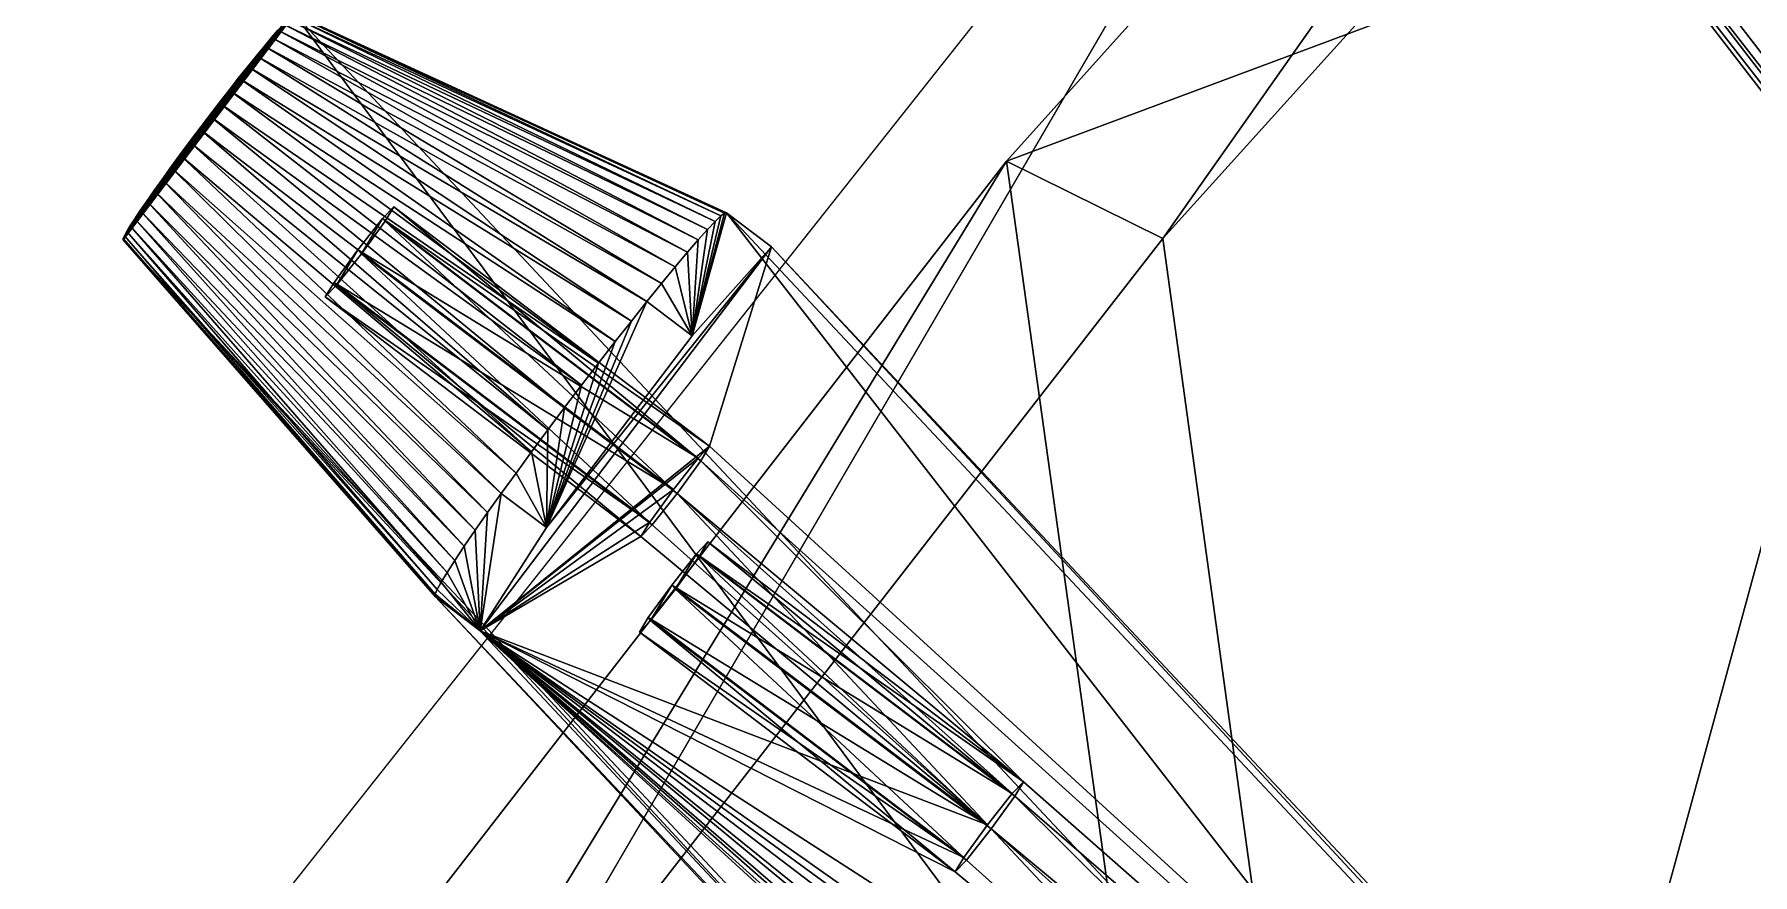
# Model space of a CAD drawing. Header units: millimetres. Extents: x -228 to 228, y -204 to 237.
# Drawn here: x -135.54 to -105.22, y 150.35 to 165.17 of the extents above; entities that cross this region are included whole.
import ezdxf

# ---------------------------------------------------------------- set-up
doc = ezdxf.new("R2010")
doc.units = ezdxf.units.MM
doc.header["$LTSCALE"] = 127.314815
for name, color, linetype in [('15', 7, 'CONTINUOUS'), ('18', 7, 'CONTINUOUS'), ('2174', 7, 'CONTINUOUS'), ('25', 7, 'CONTINUOUS'), ('6749', 7, 'CONTINUOUS'), ('6750', 7, 'CONTINUOUS'), ('6753', 7, 'CONTINUOUS'), ('7147', 7, 'CONTINUOUS'), ('7148', 7, 'CONTINUOUS'), ('7149', 7, 'CONTINUOUS'), ('7150', 7, 'CONTINUOUS'), ('7163', 7, 'CONTINUOUS'), ('7164', 7, 'CONTINUOUS'), ('7165', 7, 'CONTINUOUS'), ('7166', 7, 'CONTINUOUS'), ('7167', 7, 'CONTINUOUS'), ('7168', 7, 'CONTINUOUS'), ('7170', 7, 'CONTINUOUS'), ('7171', 7, 'CONTINUOUS'), ('7172', 7, 'CONTINUOUS'), ('7173', 7, 'CONTINUOUS'), ('7175', 7, 'CONTINUOUS'), ('7176', 7, 'CONTINUOUS'), ('7177', 7, 'CONTINUOUS'), ('7178', 7, 'CONTINUOUS'), ('7199', 7, 'CONTINUOUS'), ('7200', 7, 'CONTINUOUS')]:
    doc.layers.add(name, color=color, linetype=linetype)

msp = doc.modelspace()

# ---------------------------------------------------------------- linework, layer by layer
at = {"layer": '15', "color": 5, "linetype": 'Continuous'}
msp.add_3dface([(-48.25, 83.571, 1037.893), (-77.333, 152.514, 1031.221), (-106.388, 115.3, 1032.773), (-48.25, 83.571, 1037.893)], dxfattribs=at)
at = {"layer": '18', "color": 5, "linetype": 'Continuous'}
msp.add_3dface([(-77.23, 152.311, 1029.234), (-48.25, 83.571, 1035.889), (-106.215, 115.19, 1030.783), (-77.23, 152.311, 1029.234)], dxfattribs=at)
at = {"layer": '2174', "color": 5, "linetype": 'Continuous'}
msp.add_3dface([(-110.092, 176.54, 102.097), (-132.487, 138.154, 69.694), (-145.678, 131.647, 78.341), (-110.092, 176.54, 102.097)], dxfattribs=at)
at = {"layer": '25', "color": 5, "linetype": 'Continuous'}
for points in [[(-106.388, 115.3, 1032.773), (-77.333, 152.514, 1031.221), (-106.215, 115.19, 1030.783), (-106.388, 115.3, 1032.773)], [(-77.333, 152.514, 1031.221), (-77.23, 152.311, 1029.234), (-106.215, 115.19, 1030.783), (-77.333, 152.514, 1031.221)]]:
    msp.add_3dface(points, dxfattribs=at)
at = {"layer": '6749', "color": 6, "linetype": 'Continuous'}
for points in [[(-101.203, 182.041, 115.659), (-118.384, 162.931, 99.884), (-76.927, 178.391, 553.043), (-101.203, 182.041, 115.659)], [(-76.927, 178.391, 553.043), (-118.384, 162.931, 99.884), (-114.299, 133.635, 553.042), (-76.927, 178.391, 553.043)], [(-70.107, 153.637, 1024.198), (-76.927, 178.391, 553.043), (-114.299, 133.635, 553.042), (-70.107, 153.637, 1024.198)], [(-118.384, 162.931, 99.884), (-134.942, 141.595, 88.542), (-114.299, 133.635, 553.042), (-118.384, 162.931, 99.884)], [(-100.848, 115.102, 1025.993), (-70.107, 153.637, 1024.198), (-114.299, 133.635, 553.042), (-100.848, 115.102, 1025.993)]]:
    msp.add_3dface(points, dxfattribs=at)
at = {"layer": '6750', "color": 6, "linetype": 'Continuous'}
for points in [[(-98.368, 180.679, 115.837), (-111.583, 132.261, 553.04), (-115.625, 161.569, 99.988), (-98.368, 180.679, 115.837)], [(-74.086, 177.01, 553.042), (-111.583, 132.261, 553.04), (-98.368, 180.679, 115.837), (-74.086, 177.01, 553.042)], [(-74.086, 177.01, 553.042), (-67.452, 152.104, 1024.198), (-111.583, 132.261, 553.04), (-74.086, 177.01, 553.042)], [(-115.625, 161.569, 99.988), (-111.583, 132.261, 553.04), (-132.244, 140.207, 88.591), (-115.625, 161.569, 99.988)], [(-67.452, 152.104, 1024.198), (-98.231, 113.596, 1025.993), (-111.583, 132.261, 553.04), (-67.452, 152.104, 1024.198)]]:
    msp.add_3dface(points, dxfattribs=at)
at = {"layer": '6753', "color": 6, "linetype": 'Continuous'}
for points in [[(-118.384, 162.931, 99.884), (-101.203, 182.041, 115.659), (-115.625, 161.569, 99.988), (-118.384, 162.931, 99.884)], [(-101.203, 182.041, 115.659), (-98.368, 180.679, 115.837), (-115.625, 161.569, 99.988), (-101.203, 182.041, 115.659)], [(-134.942, 141.595, 88.542), (-118.384, 162.931, 99.884), (-132.244, 140.207, 88.591), (-134.942, 141.595, 88.542)], [(-118.384, 162.931, 99.884), (-115.625, 161.569, 99.988), (-132.244, 140.207, 88.591), (-118.384, 162.931, 99.884)]]:
    msp.add_3dface(points, dxfattribs=at)
at = {"layer": '7147', "color": 191, "linetype": 'Continuous', "true_color": 0xba45ff}
for points in [[(-122.53, 161.42, 102.465), (-123.626, 157.904, 129.56), (-127.671, 154.652, 102.398), (-122.53, 161.42, 102.465)], [(-126.504, 156.47, 98.738), (-122.53, 161.42, 102.465), (-127.671, 154.652, 102.398), (-126.504, 156.47, 98.738)], [(-123.933, 159.854, 98.772), (-122.53, 161.42, 102.465), (-126.504, 156.47, 98.738), (-123.933, 159.854, 98.772)], [(-93.08, 129.99, 1020.355), (-123.626, 157.904, 129.56), (-122.53, 161.42, 102.465), (-93.08, 129.99, 1020.355)], [(-123.626, 157.904, 129.56), (-123.826, 157.695, 128.851), (-127.671, 154.652, 102.398), (-123.626, 157.904, 129.56)], [(-123.826, 157.695, 128.851), (-124.263, 157.142, 128.553), (-127.671, 154.652, 102.398), (-123.826, 157.695, 128.851)], [(-123.78, 157.646, 130.264), (-123.626, 157.904, 129.56), (-93.08, 129.99, 1020.355), (-123.78, 157.646, 130.264)], [(-118.084, 151.989, 302.289), (-124.199, 157.073, 130.551), (-123.78, 157.646, 130.264), (-118.084, 151.989, 302.289)], [(-118.084, 151.989, 302.289), (-123.78, 157.646, 130.264), (-93.08, 129.99, 1020.355), (-118.084, 151.989, 302.289)], [(-124.263, 157.142, 128.553), (-124.681, 156.569, 128.84), (-127.671, 154.652, 102.398), (-124.263, 157.142, 128.553)], [(-124.199, 157.073, 130.551), (-118.721, 151.227, 301.283), (-124.636, 156.52, 130.252), (-124.199, 157.073, 130.551)], [(-118.284, 151.78, 301.581), (-118.721, 151.227, 301.283), (-124.199, 157.073, 130.551), (-118.284, 151.78, 301.581)], [(-118.084, 151.989, 302.289), (-118.284, 151.78, 301.581), (-124.199, 157.073, 130.551), (-118.084, 151.989, 302.289)], [(-124.681, 156.569, 128.84), (-124.835, 156.311, 129.544), (-127.671, 154.652, 102.398), (-124.681, 156.569, 128.84)], [(-124.636, 156.52, 130.252), (-118.721, 151.227, 301.283), (-124.835, 156.311, 129.544), (-124.636, 156.52, 130.252)], [(-124.835, 156.311, 129.544), (-118.721, 151.227, 301.283), (-127.671, 154.652, 102.398), (-124.835, 156.311, 129.544)], [(-96.971, 126.996, 992.489), (-97.126, 126.738, 993.193), (-127.671, 154.652, 102.398), (-96.971, 126.996, 992.489)], [(-97.126, 126.738, 993.193), (-98.221, 123.222, 1020.288), (-127.671, 154.652, 102.398), (-97.126, 126.738, 993.193)], [(-102.668, 132.653, 820.464), (-96.971, 126.996, 992.489), (-127.671, 154.652, 102.398), (-102.668, 132.653, 820.464)], [(-102.513, 132.91, 819.76), (-102.668, 132.653, 820.464), (-127.671, 154.652, 102.398), (-102.513, 132.91, 819.76)], [(-127.671, 154.652, 102.398), (-108.21, 138.568, 647.734), (-102.513, 132.91, 819.76), (-127.671, 154.652, 102.398)], [(-108.055, 138.825, 647.03), (-108.21, 138.568, 647.734), (-127.671, 154.652, 102.398), (-108.055, 138.825, 647.03)], [(-107.637, 139.398, 646.743), (-108.055, 138.825, 647.03), (-127.671, 154.652, 102.398), (-107.637, 139.398, 646.743)], [(-113.752, 144.482, 475.004), (-107.637, 139.398, 646.743), (-127.671, 154.652, 102.398), (-113.752, 144.482, 475.004)], [(-113.597, 144.74, 474.3), (-113.752, 144.482, 475.004), (-127.671, 154.652, 102.398), (-113.597, 144.74, 474.3)], [(-113.179, 145.313, 474.013), (-113.597, 144.74, 474.3), (-127.671, 154.652, 102.398), (-113.179, 145.313, 474.013)], [(-119.293, 150.397, 302.274), (-113.179, 145.313, 474.013), (-127.671, 154.652, 102.398), (-119.293, 150.397, 302.274)], [(-119.139, 150.654, 301.57), (-119.293, 150.397, 302.274), (-127.671, 154.652, 102.398), (-119.139, 150.654, 301.57)], [(-118.721, 151.227, 301.283), (-119.139, 150.654, 301.57), (-127.671, 154.652, 102.398), (-118.721, 151.227, 301.283)], [(-118.238, 151.732, 302.993), (-118.084, 151.989, 302.289), (-93.08, 129.99, 1020.355), (-118.238, 151.732, 302.993)], [(-118.657, 151.159, 303.281), (-118.238, 151.732, 302.993), (-112.542, 146.075, 475.019), (-118.657, 151.159, 303.281)], [(-93.08, 129.99, 1020.355), (-112.542, 146.075, 475.019), (-118.238, 151.732, 302.993), (-93.08, 129.99, 1020.355)], [(-118.657, 151.159, 303.281), (-113.179, 145.313, 474.013), (-119.094, 150.606, 302.982), (-118.657, 151.159, 303.281)], [(-112.742, 145.866, 474.311), (-113.179, 145.313, 474.013), (-118.657, 151.159, 303.281), (-112.742, 145.866, 474.311)], [(-112.542, 146.075, 475.019), (-112.742, 145.866, 474.311), (-118.657, 151.159, 303.281), (-112.542, 146.075, 475.019)], [(-119.094, 150.606, 302.982), (-113.179, 145.313, 474.013), (-119.293, 150.397, 302.274), (-119.094, 150.606, 302.982)]]:
    msp.add_3dface(points, dxfattribs=at)
at = {"layer": '7148', "color": 191, "linetype": 'Continuous', "true_color": 0xba45ff}
for points in [[(-93.876, 130.594, 1020.401), (-122.53, 161.42, 102.465), (-123.326, 162.024, 102.511), (-93.876, 130.594, 1020.401)], [(-93.08, 129.99, 1020.355), (-122.53, 161.42, 102.465), (-93.876, 130.594, 1020.401), (-93.08, 129.99, 1020.355)]]:
    msp.add_3dface(points, dxfattribs=at)
at = {"layer": '7149', "color": 191, "linetype": 'Continuous', "true_color": 0xba45ff}
for points in [[(-133.971, 161.544, 111.596), (-105.082, 130.712, 1012.005), (-130.947, 165.525, 111.635), (-133.971, 161.544, 111.596)], [(-130.966, 165.522, 111.345), (-133.971, 161.544, 111.596), (-130.947, 165.525, 111.635), (-130.966, 165.522, 111.345)], [(-133.97, 161.567, 111.306), (-133.971, 161.544, 111.596), (-130.966, 165.522, 111.345), (-133.97, 161.567, 111.306)], [(-131.006, 165.491, 111.059), (-133.97, 161.567, 111.306), (-130.966, 165.522, 111.345), (-131.006, 165.491, 111.059)], [(-133.949, 161.617, 111.021), (-133.97, 161.567, 111.306), (-131.006, 165.491, 111.059), (-133.949, 161.617, 111.021)], [(-131.065, 165.435, 110.78), (-133.949, 161.617, 111.021), (-131.006, 165.491, 111.059), (-131.065, 165.435, 110.78)], [(-133.907, 161.693, 110.743), (-133.949, 161.617, 111.021), (-131.065, 165.435, 110.78), (-133.907, 161.693, 110.743)], [(-131.144, 165.352, 110.512), (-133.907, 161.693, 110.743), (-131.065, 165.435, 110.78), (-131.144, 165.352, 110.512)], [(-133.846, 161.794, 110.477), (-133.907, 161.693, 110.743), (-131.144, 165.352, 110.512), (-133.846, 161.794, 110.477)], [(-131.24, 165.245, 110.26), (-133.846, 161.794, 110.477), (-131.144, 165.352, 110.512), (-131.24, 165.245, 110.26)], [(-133.766, 161.918, 110.227), (-133.846, 161.794, 110.477), (-131.24, 165.245, 110.26), (-133.766, 161.918, 110.227)], [(-131.352, 165.115, 110.025), (-133.766, 161.918, 110.227), (-131.24, 165.245, 110.26), (-131.352, 165.115, 110.025)], [(-105.082, 130.712, 1012.005), (-102.058, 134.694, 1012.044), (-130.947, 165.525, 111.635), (-105.082, 130.712, 1012.005)], [(-133.669, 162.065, 109.995), (-133.766, 161.918, 110.227), (-131.352, 165.115, 110.025), (-133.669, 162.065, 109.995)], [(-131.48, 164.963, 109.813), (-133.669, 162.065, 109.995), (-131.352, 165.115, 110.025), (-131.48, 164.963, 109.813)], [(-133.555, 162.231, 109.786), (-133.669, 162.065, 109.995), (-131.48, 164.963, 109.813), (-133.555, 162.231, 109.786)], [(-131.62, 164.792, 109.624), (-133.555, 162.231, 109.786), (-131.48, 164.963, 109.813), (-131.62, 164.792, 109.624)], [(-133.426, 162.414, 109.601), (-133.555, 162.231, 109.786), (-131.62, 164.792, 109.624), (-133.426, 162.414, 109.601)], [(-131.772, 164.604, 109.463), (-133.426, 162.414, 109.601), (-131.62, 164.792, 109.624), (-131.772, 164.604, 109.463)], [(-133.284, 162.613, 109.443), (-133.426, 162.414, 109.601), (-131.772, 164.604, 109.463), (-133.284, 162.613, 109.443)], [(-131.934, 164.402, 109.33), (-133.284, 162.613, 109.443), (-131.772, 164.604, 109.463), (-131.934, 164.402, 109.33)], [(-133.131, 162.825, 109.315), (-133.284, 162.613, 109.443), (-131.934, 164.402, 109.33), (-133.131, 162.825, 109.315)], [(-132.102, 164.188, 109.229), (-133.131, 162.825, 109.315), (-131.934, 164.402, 109.33), (-132.102, 164.188, 109.229)], [(-132.969, 163.046, 109.218), (-133.131, 162.825, 109.315), (-132.102, 164.188, 109.229), (-132.969, 163.046, 109.218)], [(-132.275, 163.965, 109.16), (-132.969, 163.046, 109.218), (-132.102, 164.188, 109.229), (-132.275, 163.965, 109.16)], [(-132.8, 163.273, 109.153), (-132.969, 163.046, 109.218), (-132.275, 163.965, 109.16), (-132.8, 163.273, 109.153)], [(-132.451, 163.736, 109.124), (-132.8, 163.273, 109.153), (-132.275, 163.965, 109.16), (-132.451, 163.736, 109.124)], [(-132.627, 163.504, 109.121), (-132.8, 163.273, 109.153), (-132.451, 163.736, 109.124), (-132.627, 163.504, 109.121)]]:
    msp.add_3dface(points, dxfattribs=at)
at = {"layer": '7150', "color": 191, "linetype": 'Continuous', "true_color": 0xba45ff}
for points in [[(-127.671, 154.652, 102.398), (-98.221, 123.222, 1020.288), (-128.467, 155.256, 102.444), (-127.671, 154.652, 102.398)], [(-98.221, 123.222, 1020.288), (-99.017, 123.826, 1020.334), (-128.467, 155.256, 102.444), (-98.221, 123.222, 1020.288)]]:
    msp.add_3dface(points, dxfattribs=at)
at = {"layer": '7163', "color": 191, "linetype": 'Continuous', "true_color": 0xba45ff}
for points in [[(-123.654, 156.217, 302.613), (-123.808, 155.959, 303.317), (-123.853, 156.008, 301.904), (-123.654, 156.217, 302.613)], [(-123.853, 156.008, 301.904), (-124.226, 155.386, 303.604), (-124.291, 155.455, 301.606), (-123.853, 156.008, 301.904)], [(-123.808, 155.959, 303.317), (-124.226, 155.386, 303.604), (-123.853, 156.008, 301.904), (-123.808, 155.959, 303.317)], [(-124.709, 154.882, 301.893), (-124.291, 155.455, 301.606), (-124.664, 154.833, 303.306), (-124.709, 154.882, 301.893)], [(-124.291, 155.455, 301.606), (-124.226, 155.386, 303.604), (-124.664, 154.833, 303.306), (-124.291, 155.455, 301.606)], [(-124.863, 154.624, 302.597), (-124.709, 154.882, 301.893), (-124.664, 154.833, 303.306), (-124.863, 154.624, 302.597)]]:
    msp.add_3dface(points, dxfattribs=at)
at = {"layer": '7164', "color": 191, "linetype": 'Continuous', "true_color": 0xba45ff}
for points in [[(-118.084, 151.989, 302.289), (-123.654, 156.217, 302.613), (-123.853, 156.008, 301.904), (-118.084, 151.989, 302.289)], [(-118.238, 151.732, 302.993), (-123.808, 155.959, 303.317), (-123.654, 156.217, 302.613), (-118.238, 151.732, 302.993)], [(-118.084, 151.989, 302.289), (-118.238, 151.732, 302.993), (-123.654, 156.217, 302.613), (-118.084, 151.989, 302.289)], [(-118.284, 151.78, 301.581), (-123.853, 156.008, 301.904), (-124.291, 155.455, 301.606), (-118.284, 151.78, 301.581)], [(-118.657, 151.159, 303.281), (-124.226, 155.386, 303.604), (-123.808, 155.959, 303.317), (-118.657, 151.159, 303.281)], [(-118.284, 151.78, 301.581), (-118.084, 151.989, 302.289), (-123.853, 156.008, 301.904), (-118.284, 151.78, 301.581)], [(-118.238, 151.732, 302.993), (-118.657, 151.159, 303.281), (-123.808, 155.959, 303.317), (-118.238, 151.732, 302.993)], [(-118.721, 151.227, 301.283), (-118.284, 151.78, 301.581), (-124.291, 155.455, 301.606), (-118.721, 151.227, 301.283)]]:
    msp.add_3dface(points, dxfattribs=at)
at = {"layer": '7165', "color": 191, "linetype": 'Continuous', "true_color": 0xba45ff}
for points in [[(-118.721, 151.227, 301.283), (-124.291, 155.455, 301.606), (-124.709, 154.882, 301.893), (-118.721, 151.227, 301.283)], [(-124.226, 155.386, 303.604), (-119.094, 150.606, 302.982), (-124.664, 154.833, 303.306), (-124.226, 155.386, 303.604)], [(-118.657, 151.159, 303.281), (-119.094, 150.606, 302.982), (-124.226, 155.386, 303.604), (-118.657, 151.159, 303.281)], [(-119.139, 150.654, 301.57), (-124.709, 154.882, 301.893), (-124.863, 154.624, 302.597), (-119.139, 150.654, 301.57)], [(-119.293, 150.397, 302.274), (-124.863, 154.624, 302.597), (-124.664, 154.833, 303.306), (-119.293, 150.397, 302.274)], [(-119.139, 150.654, 301.57), (-118.721, 151.227, 301.283), (-124.709, 154.882, 301.893), (-119.139, 150.654, 301.57)], [(-119.094, 150.606, 302.982), (-119.293, 150.397, 302.274), (-124.664, 154.833, 303.306), (-119.094, 150.606, 302.982)], [(-119.293, 150.397, 302.274), (-119.139, 150.654, 301.57), (-124.863, 154.624, 302.597), (-119.293, 150.397, 302.274)]]:
    msp.add_3dface(points, dxfattribs=at)
at = {"layer": '7166', "color": 191, "linetype": 'Continuous', "true_color": 0xba45ff}
for points in [[(-129.395, 161.922, 129.174), (-129.768, 161.301, 130.874), (-129.833, 161.369, 128.876), (-129.395, 161.922, 129.174)], [(-129.35, 161.874, 130.587), (-129.768, 161.301, 130.874), (-129.395, 161.922, 129.174), (-129.35, 161.874, 130.587)], [(-129.196, 162.131, 129.883), (-129.35, 161.874, 130.587), (-129.395, 161.922, 129.174), (-129.196, 162.131, 129.883)], [(-130.251, 160.796, 129.163), (-129.833, 161.369, 128.876), (-130.206, 160.748, 130.576), (-130.251, 160.796, 129.163)], [(-129.833, 161.369, 128.876), (-129.768, 161.301, 130.874), (-130.206, 160.748, 130.576), (-129.833, 161.369, 128.876)], [(-130.405, 160.539, 129.867), (-130.251, 160.796, 129.163), (-130.206, 160.748, 130.576), (-130.405, 160.539, 129.867)]]:
    msp.add_3dface(points, dxfattribs=at)
at = {"layer": '7167', "color": 191, "linetype": 'Continuous', "true_color": 0xba45ff}
for points in [[(-123.826, 157.695, 128.851), (-129.395, 161.922, 129.174), (-129.833, 161.369, 128.876), (-123.826, 157.695, 128.851)], [(-123.626, 157.904, 129.56), (-129.196, 162.131, 129.883), (-129.395, 161.922, 129.174), (-123.626, 157.904, 129.56)], [(-123.826, 157.695, 128.851), (-123.626, 157.904, 129.56), (-129.395, 161.922, 129.174), (-123.826, 157.695, 128.851)], [(-123.78, 157.646, 130.264), (-129.35, 161.874, 130.587), (-129.196, 162.131, 129.883), (-123.78, 157.646, 130.264)], [(-123.626, 157.904, 129.56), (-123.78, 157.646, 130.264), (-129.196, 162.131, 129.883), (-123.626, 157.904, 129.56)], [(-124.199, 157.073, 130.551), (-129.768, 161.301, 130.874), (-129.35, 161.874, 130.587), (-124.199, 157.073, 130.551)], [(-123.78, 157.646, 130.264), (-124.199, 157.073, 130.551), (-129.35, 161.874, 130.587), (-123.78, 157.646, 130.264)], [(-124.263, 157.142, 128.553), (-123.826, 157.695, 128.851), (-129.833, 161.369, 128.876), (-124.263, 157.142, 128.553)]]:
    msp.add_3dface(points, dxfattribs=at)
at = {"layer": '7168', "color": 191, "linetype": 'Continuous', "true_color": 0xba45ff}
for points in [[(-124.263, 157.142, 128.553), (-129.833, 161.369, 128.876), (-130.251, 160.796, 129.163), (-124.263, 157.142, 128.553)], [(-129.768, 161.301, 130.874), (-124.636, 156.52, 130.252), (-130.206, 160.748, 130.576), (-129.768, 161.301, 130.874)], [(-124.199, 157.073, 130.551), (-124.636, 156.52, 130.252), (-129.768, 161.301, 130.874), (-124.199, 157.073, 130.551)], [(-124.681, 156.569, 128.84), (-130.251, 160.796, 129.163), (-130.405, 160.539, 129.867), (-124.681, 156.569, 128.84)], [(-124.835, 156.311, 129.544), (-130.405, 160.539, 129.867), (-130.206, 160.748, 130.576), (-124.835, 156.311, 129.544)], [(-124.681, 156.569, 128.84), (-124.263, 157.142, 128.553), (-130.251, 160.796, 129.163), (-124.681, 156.569, 128.84)], [(-124.636, 156.52, 130.252), (-124.835, 156.311, 129.544), (-130.206, 160.748, 130.576), (-124.636, 156.52, 130.252)], [(-124.835, 156.311, 129.544), (-124.681, 156.569, 128.84), (-130.405, 160.539, 129.867), (-124.835, 156.311, 129.544)]]:
    msp.add_3dface(points, dxfattribs=at)
at = {"layer": '7170', "color": 191, "linetype": 'Continuous', "true_color": 0xba45ff}
for points in [[(-122.53, 161.42, 102.465), (-123.933, 159.854, 98.772), (-123.326, 162.024, 102.511), (-122.53, 161.42, 102.465)], [(-123.326, 162.024, 102.511), (-123.933, 159.854, 98.772), (-123.359, 162.018, 102.018), (-123.326, 162.024, 102.511)], [(-123.359, 162.018, 102.018), (-123.933, 159.854, 98.772), (-123.427, 161.967, 101.531), (-123.359, 162.018, 102.018)], [(-123.427, 161.967, 101.531), (-123.933, 159.854, 98.772), (-123.527, 161.87, 101.057), (-123.427, 161.967, 101.531)], [(-123.527, 161.87, 101.057), (-123.933, 159.854, 98.772), (-123.66, 161.73, 100.602), (-123.527, 161.87, 101.057)], [(-123.66, 161.73, 100.602), (-123.933, 159.854, 98.772), (-123.824, 161.548, 100.173), (-123.66, 161.73, 100.602)], [(-124.015, 161.326, 99.774), (-123.933, 159.854, 98.772), (-124.231, 161.068, 99.413), (-124.015, 161.326, 99.774)], [(-123.824, 161.548, 100.173), (-123.933, 159.854, 98.772), (-124.015, 161.326, 99.774), (-123.824, 161.548, 100.173)], [(-124.231, 161.068, 99.413), (-123.933, 159.854, 98.772), (-124.471, 160.778, 99.092), (-124.231, 161.068, 99.413)], [(-124.471, 160.778, 99.092), (-123.933, 159.854, 98.772), (-124.729, 160.458, 98.818), (-124.471, 160.778, 99.092)], [(-123.933, 159.854, 98.772), (-126.504, 156.47, 98.738), (-124.729, 160.458, 98.818), (-123.933, 159.854, 98.772)], [(-124.729, 160.458, 98.818), (-126.504, 156.47, 98.738), (-125.003, 160.114, 98.593), (-124.729, 160.458, 98.818)], [(-125.003, 160.114, 98.593), (-126.504, 156.47, 98.738), (-125.29, 159.75, 98.42), (-125.003, 160.114, 98.593)], [(-125.29, 159.75, 98.42), (-126.504, 156.47, 98.738), (-125.584, 159.371, 98.303), (-125.29, 159.75, 98.42)], [(-125.584, 159.371, 98.303), (-126.504, 156.47, 98.738), (-125.883, 158.982, 98.242), (-125.584, 159.371, 98.303)], [(-125.883, 158.982, 98.242), (-126.504, 156.47, 98.738), (-126.182, 158.588, 98.238), (-125.883, 158.982, 98.242)], [(-126.182, 158.588, 98.238), (-126.504, 156.47, 98.738), (-126.477, 158.196, 98.291), (-126.182, 158.588, 98.238)], [(-126.477, 158.196, 98.291), (-126.504, 156.47, 98.738), (-126.764, 157.809, 98.401), (-126.477, 158.196, 98.291)], [(-126.764, 157.809, 98.401), (-126.504, 156.47, 98.738), (-127.04, 157.433, 98.566), (-126.764, 157.809, 98.401)], [(-127.04, 157.433, 98.566), (-126.504, 156.47, 98.738), (-127.3, 157.074, 98.784), (-127.04, 157.433, 98.566)], [(-126.504, 156.47, 98.738), (-127.671, 154.652, 102.398), (-127.3, 157.074, 98.784), (-126.504, 156.47, 98.738)], [(-127.3, 157.074, 98.784), (-127.671, 154.652, 102.398), (-127.541, 156.736, 99.052), (-127.3, 157.074, 98.784)], [(-127.541, 156.736, 99.052), (-127.671, 154.652, 102.398), (-127.76, 156.423, 99.367), (-127.541, 156.736, 99.052)], [(-127.76, 156.423, 99.367), (-127.671, 154.652, 102.398), (-127.953, 156.141, 99.723), (-127.76, 156.423, 99.367)], [(-128.119, 155.892, 100.117), (-127.671, 154.652, 102.398), (-128.255, 155.681, 100.543), (-128.119, 155.892, 100.117)], [(-127.953, 156.141, 99.723), (-127.671, 154.652, 102.398), (-128.119, 155.892, 100.117), (-127.953, 156.141, 99.723)], [(-128.255, 155.681, 100.543), (-127.671, 154.652, 102.398), (-128.359, 155.51, 100.994), (-128.255, 155.681, 100.543)], [(-127.671, 154.652, 102.398), (-128.467, 155.256, 102.444), (-128.465, 155.296, 101.952), (-127.671, 154.652, 102.398)], [(-128.429, 155.381, 101.466), (-127.671, 154.652, 102.398), (-128.465, 155.296, 101.952), (-128.429, 155.381, 101.466)], [(-128.359, 155.51, 100.994), (-127.671, 154.652, 102.398), (-128.429, 155.381, 101.466), (-128.359, 155.51, 100.994)]]:
    msp.add_3dface(points, dxfattribs=at)
at = {"layer": '7171', "color": 191, "linetype": 'Continuous', "true_color": 0xba45ff}
for points in [[(-102.058, 134.694, 1012.044), (-123.326, 162.024, 102.511), (-130.947, 165.525, 111.635), (-102.058, 134.694, 1012.044)], [(-93.876, 130.594, 1020.401), (-123.326, 162.024, 102.511), (-102.058, 134.694, 1012.044), (-93.876, 130.594, 1020.401)]]:
    msp.add_3dface(points, dxfattribs=at)
at = {"layer": '7172', "color": 191, "linetype": 'Continuous', "true_color": 0xba45ff}
for points in [[(-105.082, 130.712, 1012.005), (-133.971, 161.544, 111.596), (-99.017, 123.826, 1020.334), (-105.082, 130.712, 1012.005)], [(-99.017, 123.826, 1020.334), (-133.971, 161.544, 111.596), (-128.467, 155.256, 102.444), (-99.017, 123.826, 1020.334)]]:
    msp.add_3dface(points, dxfattribs=at)
at = {"layer": '7173', "color": 191, "linetype": 'Continuous', "true_color": 0xba45ff}
for points in [[(-131.352, 165.115, 110.025), (-131.24, 165.245, 110.26), (-124.015, 161.326, 99.774), (-131.352, 165.115, 110.025)], [(-131.24, 165.245, 110.26), (-131.144, 165.352, 110.512), (-123.824, 161.548, 100.173), (-131.24, 165.245, 110.26)], [(-131.24, 165.245, 110.26), (-123.824, 161.548, 100.173), (-124.015, 161.326, 99.774), (-131.24, 165.245, 110.26)], [(-131.144, 165.352, 110.512), (-131.065, 165.435, 110.78), (-123.66, 161.73, 100.602), (-131.144, 165.352, 110.512)], [(-131.144, 165.352, 110.512), (-123.66, 161.73, 100.602), (-123.824, 161.548, 100.173), (-131.144, 165.352, 110.512)], [(-131.065, 165.435, 110.78), (-131.006, 165.491, 111.059), (-123.527, 161.87, 101.057), (-131.065, 165.435, 110.78)], [(-131.065, 165.435, 110.78), (-123.527, 161.87, 101.057), (-123.66, 161.73, 100.602), (-131.065, 165.435, 110.78)], [(-131.006, 165.491, 111.059), (-130.966, 165.522, 111.345), (-123.427, 161.967, 101.531), (-131.006, 165.491, 111.059)], [(-131.006, 165.491, 111.059), (-123.427, 161.967, 101.531), (-123.527, 161.87, 101.057), (-131.006, 165.491, 111.059)], [(-130.966, 165.522, 111.345), (-130.947, 165.525, 111.635), (-123.359, 162.018, 102.018), (-130.966, 165.522, 111.345)], [(-130.966, 165.522, 111.345), (-123.359, 162.018, 102.018), (-123.427, 161.967, 101.531), (-130.966, 165.522, 111.345)], [(-130.947, 165.525, 111.635), (-123.326, 162.024, 102.511), (-123.359, 162.018, 102.018), (-130.947, 165.525, 111.635)], [(-131.62, 164.792, 109.624), (-131.48, 164.963, 109.813), (-124.471, 160.778, 99.092), (-131.62, 164.792, 109.624)], [(-131.48, 164.963, 109.813), (-131.352, 165.115, 110.025), (-124.231, 161.068, 99.413), (-131.48, 164.963, 109.813)], [(-131.48, 164.963, 109.813), (-124.231, 161.068, 99.413), (-124.471, 160.778, 99.092), (-131.48, 164.963, 109.813)], [(-131.352, 165.115, 110.025), (-124.015, 161.326, 99.774), (-124.231, 161.068, 99.413), (-131.352, 165.115, 110.025)], [(-131.772, 164.604, 109.463), (-131.62, 164.792, 109.624), (-124.729, 160.458, 98.818), (-131.772, 164.604, 109.463)], [(-131.62, 164.792, 109.624), (-124.471, 160.778, 99.092), (-124.729, 160.458, 98.818), (-131.62, 164.792, 109.624)], [(-132.102, 164.188, 109.229), (-131.934, 164.402, 109.33), (-125.29, 159.75, 98.42), (-132.102, 164.188, 109.229)], [(-131.934, 164.402, 109.33), (-131.772, 164.604, 109.463), (-125.003, 160.114, 98.593), (-131.934, 164.402, 109.33)], [(-131.934, 164.402, 109.33), (-125.003, 160.114, 98.593), (-125.29, 159.75, 98.42), (-131.934, 164.402, 109.33)], [(-131.772, 164.604, 109.463), (-124.729, 160.458, 98.818), (-125.003, 160.114, 98.593), (-131.772, 164.604, 109.463)], [(-132.275, 163.965, 109.16), (-132.102, 164.188, 109.229), (-125.584, 159.371, 98.303), (-132.275, 163.965, 109.16)], [(-132.102, 164.188, 109.229), (-125.29, 159.75, 98.42), (-125.584, 159.371, 98.303), (-132.102, 164.188, 109.229)], [(-132.627, 163.504, 109.121), (-132.451, 163.736, 109.124), (-126.182, 158.588, 98.238), (-132.627, 163.504, 109.121)], [(-132.451, 163.736, 109.124), (-132.275, 163.965, 109.16), (-125.883, 158.982, 98.242), (-132.451, 163.736, 109.124)], [(-132.451, 163.736, 109.124), (-125.883, 158.982, 98.242), (-126.182, 158.588, 98.238), (-132.451, 163.736, 109.124)], [(-132.275, 163.965, 109.16), (-125.584, 159.371, 98.303), (-125.883, 158.982, 98.242), (-132.275, 163.965, 109.16)], [(-132.8, 163.273, 109.153), (-132.627, 163.504, 109.121), (-126.477, 158.196, 98.291), (-132.8, 163.273, 109.153)], [(-132.627, 163.504, 109.121), (-126.182, 158.588, 98.238), (-126.477, 158.196, 98.291), (-132.627, 163.504, 109.121)], [(-132.969, 163.046, 109.218), (-132.8, 163.273, 109.153), (-126.764, 157.809, 98.401), (-132.969, 163.046, 109.218)], [(-132.8, 163.273, 109.153), (-126.477, 158.196, 98.291), (-126.764, 157.809, 98.401), (-132.8, 163.273, 109.153)], [(-133.284, 162.613, 109.443), (-133.131, 162.825, 109.315), (-127.3, 157.074, 98.784), (-133.284, 162.613, 109.443)], [(-133.131, 162.825, 109.315), (-132.969, 163.046, 109.218), (-127.04, 157.433, 98.566), (-133.131, 162.825, 109.315)], [(-133.131, 162.825, 109.315), (-127.04, 157.433, 98.566), (-127.3, 157.074, 98.784), (-133.131, 162.825, 109.315)], [(-132.969, 163.046, 109.218), (-126.764, 157.809, 98.401), (-127.04, 157.433, 98.566), (-132.969, 163.046, 109.218)], [(-133.426, 162.414, 109.601), (-133.284, 162.613, 109.443), (-127.541, 156.736, 99.052), (-133.426, 162.414, 109.601)], [(-133.284, 162.613, 109.443), (-127.3, 157.074, 98.784), (-127.541, 156.736, 99.052), (-133.284, 162.613, 109.443)], [(-133.669, 162.065, 109.995), (-133.555, 162.231, 109.786), (-127.953, 156.141, 99.723), (-133.669, 162.065, 109.995)], [(-133.555, 162.231, 109.786), (-133.426, 162.414, 109.601), (-127.76, 156.423, 99.367), (-133.555, 162.231, 109.786)], [(-133.555, 162.231, 109.786), (-127.76, 156.423, 99.367), (-127.953, 156.141, 99.723), (-133.555, 162.231, 109.786)], [(-133.426, 162.414, 109.601), (-127.541, 156.736, 99.052), (-127.76, 156.423, 99.367), (-133.426, 162.414, 109.601)], [(-133.846, 161.794, 110.477), (-133.766, 161.918, 110.227), (-128.255, 155.681, 100.543), (-133.846, 161.794, 110.477)], [(-133.766, 161.918, 110.227), (-133.669, 162.065, 109.995), (-128.119, 155.892, 100.117), (-133.766, 161.918, 110.227)], [(-133.766, 161.918, 110.227), (-128.119, 155.892, 100.117), (-128.255, 155.681, 100.543), (-133.766, 161.918, 110.227)], [(-133.669, 162.065, 109.995), (-127.953, 156.141, 99.723), (-128.119, 155.892, 100.117), (-133.669, 162.065, 109.995)], [(-133.97, 161.567, 111.306), (-133.949, 161.617, 111.021), (-128.465, 155.296, 101.952), (-133.97, 161.567, 111.306)], [(-133.949, 161.617, 111.021), (-133.907, 161.693, 110.743), (-128.429, 155.381, 101.466), (-133.949, 161.617, 111.021)], [(-133.949, 161.617, 111.021), (-128.429, 155.381, 101.466), (-128.465, 155.296, 101.952), (-133.949, 161.617, 111.021)], [(-133.907, 161.693, 110.743), (-133.846, 161.794, 110.477), (-128.359, 155.51, 100.994), (-133.907, 161.693, 110.743)], [(-133.907, 161.693, 110.743), (-128.359, 155.51, 100.994), (-128.429, 155.381, 101.466), (-133.907, 161.693, 110.743)], [(-133.846, 161.794, 110.477), (-128.255, 155.681, 100.543), (-128.359, 155.51, 100.994), (-133.846, 161.794, 110.477)], [(-133.971, 161.544, 111.596), (-133.97, 161.567, 111.306), (-128.467, 155.256, 102.444), (-133.971, 161.544, 111.596)], [(-128.467, 155.256, 102.444), (-133.97, 161.567, 111.306), (-128.465, 155.296, 101.952), (-128.467, 155.256, 102.444)]]:
    msp.add_3dface(points, dxfattribs=at)
at = {"layer": '7175', "color": 191, "linetype": 'Continuous', "true_color": 0xba45ff}
for points in [[(-80.118, 146.088, 1019.667), (-107.607, 176.522, 143.57), (-106.321, 180.045, 116.484), (-80.118, 146.088, 1019.667)], [(-107.773, 176.27, 144.273), (-107.607, 176.522, 143.57), (-80.118, 146.088, 1019.667), (-107.773, 176.27, 144.273)], [(-102.681, 170.139, 313.358), (-107.773, 176.27, 144.273), (-80.118, 146.088, 1019.667), (-102.681, 170.139, 313.358)], [(-84.087, 143.316, 991.789), (-84.253, 143.064, 992.492), (-111.742, 173.499, 116.396), (-84.087, 143.316, 991.789)], [(-84.253, 143.064, 992.492), (-85.539, 139.542, 1019.578), (-111.742, 173.499, 116.396), (-84.253, 143.064, 992.492)], [(-89.179, 149.448, 822.704), (-84.087, 143.316, 991.789), (-111.742, 173.499, 116.396), (-89.179, 149.448, 822.704)], [(-89.013, 149.7, 822), (-89.179, 149.448, 822.704), (-111.742, 173.499, 116.396), (-89.013, 149.7, 822)], [(-111.742, 173.499, 116.396), (-94.105, 155.831, 652.915), (-89.013, 149.7, 822), (-111.742, 173.499, 116.396)], [(-93.938, 156.084, 652.212), (-94.105, 155.831, 652.915), (-111.742, 173.499, 116.396), (-93.938, 156.084, 652.212)], [(-93.496, 156.639, 651.926), (-93.938, 156.084, 652.212), (-111.742, 173.499, 116.396), (-93.496, 156.639, 651.926)], [(-99.031, 162.215, 483.126), (-93.496, 156.639, 651.926), (-111.742, 173.499, 116.396), (-99.031, 162.215, 483.126)], [(-98.864, 162.467, 482.423), (-99.031, 162.215, 483.126), (-111.742, 173.499, 116.396), (-98.864, 162.467, 482.423)], [(-98.422, 163.023, 482.138), (-98.864, 162.467, 482.423), (-111.742, 173.499, 116.396), (-98.422, 163.023, 482.138)], [(-103.956, 168.599, 313.338), (-98.422, 163.023, 482.138), (-111.742, 173.499, 116.396), (-103.956, 168.599, 313.338)]]:
    msp.add_3dface(points, dxfattribs=at)
at = {"layer": '7176', "color": 191, "linetype": 'Continuous', "true_color": 0xba45ff}
for points in [[(-80.888, 146.725, 1019.713), (-106.321, 180.045, 116.484), (-107.091, 180.682, 116.531), (-80.888, 146.725, 1019.713)], [(-80.118, 146.088, 1019.667), (-106.321, 180.045, 116.484), (-80.888, 146.725, 1019.713), (-80.118, 146.088, 1019.667)]]:
    msp.add_3dface(points, dxfattribs=at)
at = {"layer": '7177', "color": 191, "linetype": 'Continuous', "true_color": 0xba45ff}
for points in [[(-117.761, 180.63, 125.598), (-92.066, 147.331, 1011.3), (-114.573, 184.481, 125.65), (-117.761, 180.63, 125.598)], [(-92.066, 147.331, 1011.3), (-88.877, 151.181, 1011.352), (-114.573, 184.481, 125.65), (-92.066, 147.331, 1011.3)]]:
    msp.add_3dface(points, dxfattribs=at)
at = {"layer": '7178', "color": 191, "linetype": 'Continuous', "true_color": 0xba45ff}
for points in [[(-111.742, 173.499, 116.396), (-85.539, 139.542, 1019.578), (-112.511, 174.135, 116.442), (-111.742, 173.499, 116.396)], [(-85.539, 139.542, 1019.578), (-86.309, 140.178, 1019.624), (-112.511, 174.135, 116.442), (-85.539, 139.542, 1019.578)]]:
    msp.add_3dface(points, dxfattribs=at)
at = {"layer": '7199', "color": 191, "linetype": 'Continuous', "true_color": 0xba45ff}
for points in [[(-88.877, 151.181, 1011.352), (-107.091, 180.682, 116.531), (-114.573, 184.481, 125.65), (-88.877, 151.181, 1011.352)], [(-80.888, 146.725, 1019.713), (-107.091, 180.682, 116.531), (-88.877, 151.181, 1011.352), (-80.888, 146.725, 1019.713)]]:
    msp.add_3dface(points, dxfattribs=at)
at = {"layer": '7200', "color": 191, "linetype": 'Continuous', "true_color": 0xba45ff}
for points in [[(-92.066, 147.331, 1011.3), (-117.761, 180.63, 125.598), (-86.309, 140.178, 1019.624), (-92.066, 147.331, 1011.3)], [(-86.309, 140.178, 1019.624), (-117.761, 180.63, 125.598), (-112.511, 174.135, 116.442), (-86.309, 140.178, 1019.624)]]:
    msp.add_3dface(points, dxfattribs=at)

doc.saveas('drawing.dxf')
